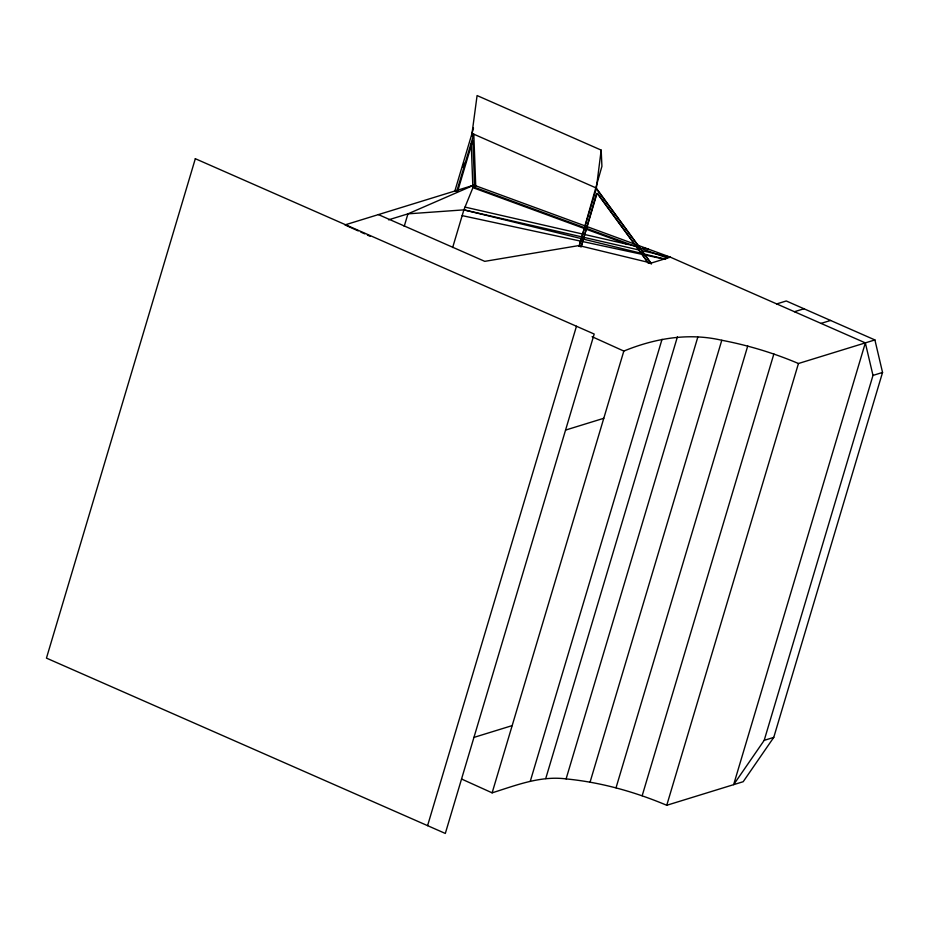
<?xml version="1.0" encoding="UTF-8"?>
<svg xmlns="http://www.w3.org/2000/svg" width="929" height="929" viewBox="0 0 929 929"><rect width="100%" height="100%" fill="white"/><g stroke="black" fill="none" stroke-linecap="round" stroke-linejoin="round"><path stroke-width="1.39" d="M456.615 191.804L473.802 134.182L475.729 185.916L474.58 186.264L472.861 140.233L457.579 191.513L454.85 191.026L472.025 133.404L477.088 95.559L601.179 150.103L601.922 166.314L579.127 246.255L581.124 246.731L597.092 193.209L648.279 262.977L651.415 263.731L596.116 187.948L472.025 133.404L473.476 127.993M601.179 150.103L596.302 188.633L651.415 263.731M404.22 226.339L407.936 213.856L473.953 185.138L634.751 244.118M462.828 167.174L464.059 163.016M452.655 247.532L463.885 209.861L472.931 187.658L627.33 244.292M579.127 246.255L596.302 188.633M596.488 193.906L581.124 246.731M427.584 825.649L576.468 326.253M492.126 792.843L623.823 351.069C654.957 338.342 688.633 332.512 721.787 340.269C748.089 345.274 773.799 353.043 798.452 363.506L874.897 339.933L882.55 372.459L773.752 737.405L743.188 781.707L666.755 805.28C634.681 791.752 600.808 782.276 566.109 778.908C540.411 775.587 516.129 785.284 492.126 792.843L461.725 779.094M530.343 781.057L662.04 339.282M545.729 778.572L677.427 336.797M566.109 778.908L697.807 337.134M590.089 782.055L721.787 340.269M616.032 787.78L747.729 346.006M642.183 795.7L773.88 353.926M666.755 805.28L798.452 363.506M865.34 342.882L733.643 784.657L764.195 740.355L872.993 375.409L865.34 342.882L670.343 257.159L637.48 245.117M472.977 185.428L344.961 224.911L358.176 230.891M388.554 219.836L407.936 213.856L463.885 209.861L639.233 250.04M776.702 303.922L786.259 300.973L874.897 339.933M794.423 311.714L803.98 308.765M821.015 323.397L830.572 320.459M565.564 430.081L603.78 418.294M872.993 375.409L882.55 372.459M473.941 737.405L512.158 725.619M764.195 740.355L773.752 737.405M462.166 215.621L665.501 259.4M465.011 207.097L637.155 246.533M642.763 247.822L648.384 249.111M642.055 250.679L670.343 257.159L651.229 263.058L578.941 245.57L484.764 261.351L378.405 214.599M463.885 209.861L665.547 259.237M471.026 186.032L667.417 258.065M474.58 186.264L472.803 185.486L471.247 143.763M455.802 190.735L457.579 191.513M360.824 232.087L364.783 233.876M367.431 235.072L370.079 236.268M592.098 336.716L623.823 351.069M597.753 193.696L648.279 262.977M472.025 133.404L472.129 136.273M195.322 158.708L46.45 658.115L445.316 833.441L594.188 334.045L195.322 158.708"/></g></svg>
